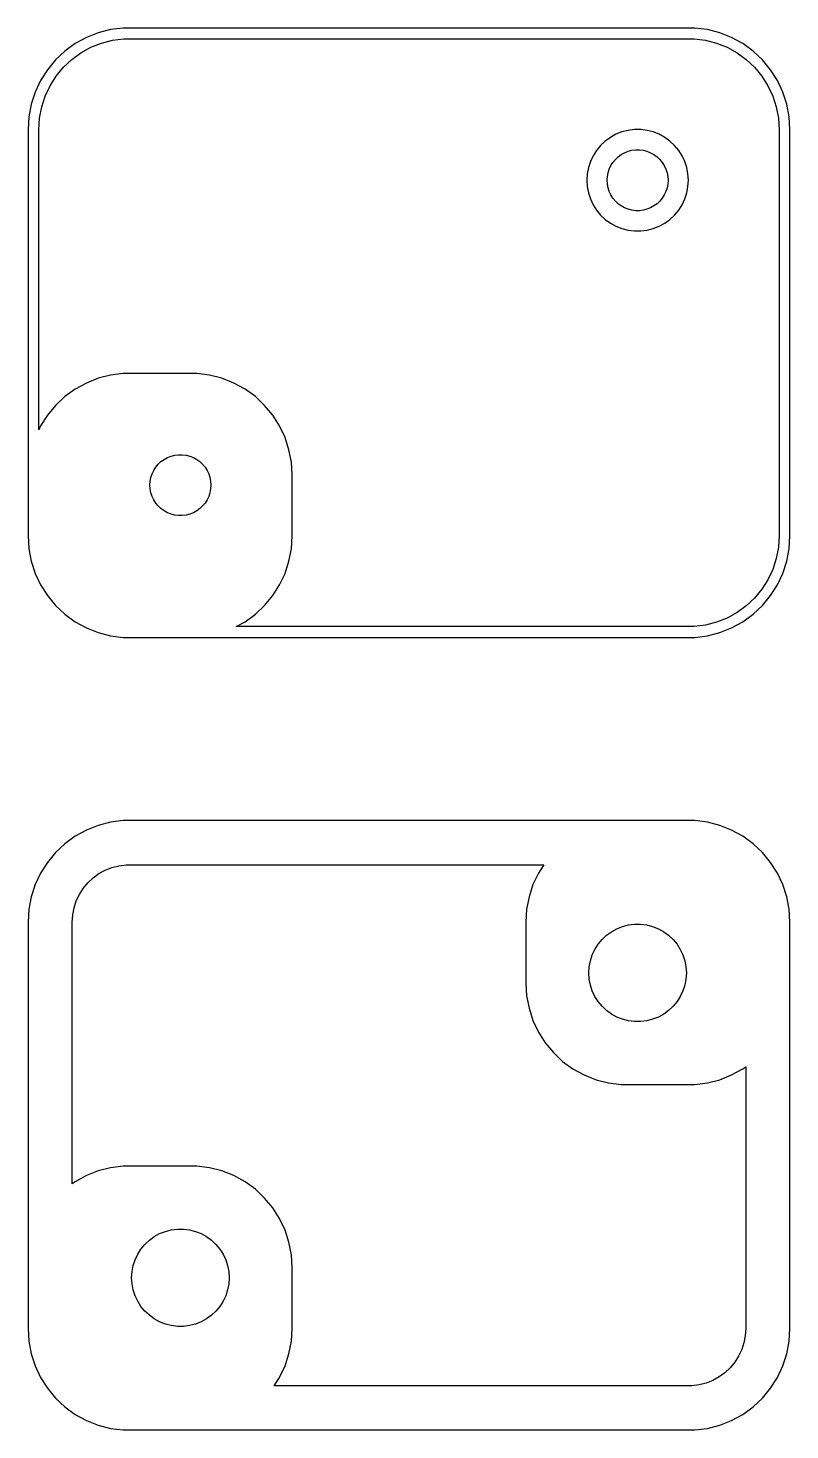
# Model space of a CAD drawing. Header units: metres. Extents: x -19 to 19, y 180 to 366.
# Drawn here: x -18.8 to 18.8, y 180 to 249 of the extents above; entities that cross this region are included whole.
import ezdxf

# ---------------------------------------------------------------- set-up
doc = ezdxf.new("R2010")
doc.units = ezdxf.units.M

msp = doc.modelspace()

# ---------------------------------------------------------------- linework, layer by layer
for p, q in [((-15.8789, 248.524), (-16.4291, 248.222)), ((-15.2951, 248.755), (-15.8789, 248.524)), ((-14.6869, 248.911), (-15.2951, 248.755)), ((-15.1308, 248.25), (-14.5873, 248.389)), ((-14.0639, 248.99), (-14.6869, 248.911)), ((-14.5873, 248.389), (-14.0306, 248.46)), ((14.0639, 248.99), (-14.0639, 248.99)), ((-14.0306, 248.46), (14.0306, 248.46)), ((14.0306, 248.46), (14.5873, 248.389)), ((14.6869, 248.911), (14.0639, 248.99)), ((14.5873, 248.389), (15.1308, 248.25)), ((15.2951, 248.755), (14.6869, 248.911)), ((15.8789, 248.524), (15.2951, 248.755)), ((16.4291, 248.222), (15.8789, 248.524)), ((-16.9371, 247.853), (-17.3948, 247.423)), ((-16.4291, 248.222), (-16.9371, 247.853)), ((-16.5983, 247.443), (-16.1444, 247.773)), ((-16.1444, 247.773), (-15.6526, 248.043)), ((-15.6526, 248.043), (-15.1308, 248.25)), ((15.1308, 248.25), (15.6526, 248.043)), ((15.6526, 248.043), (16.1444, 247.773)), ((16.1444, 247.773), (16.5983, 247.443)), ((16.9371, 247.853), (16.4291, 248.222)), ((17.3948, 247.423), (16.9371, 247.853)), ((-17.3948, 247.423), (-17.7951, 246.939)), ((-17.3651, 246.627), (-17.0074, 247.059)), ((-17.0074, 247.059), (-16.5983, 247.443)), ((16.5983, 247.443), (17.0074, 247.059)), ((17.0074, 247.059), (17.3651, 246.627)), ((17.7951, 246.939), (17.3948, 247.423)), ((-18.1315, 246.409), (-18.3989, 245.841)), ((-17.7951, 246.939), (-18.1315, 246.409)), ((-17.6658, 246.153), (-17.3651, 246.627)), ((17.3651, 246.627), (17.6658, 246.153)), ((18.1315, 246.409), (17.7951, 246.939)), ((18.3989, 245.841), (18.1315, 246.409)), ((-18.3989, 245.841), (-18.5929, 245.243)), ((-18.0782, 245.111), (-17.9047, 245.645)), ((-17.9047, 245.645), (-17.6658, 246.153)), ((17.6658, 246.153), (17.9047, 245.645)), ((17.9047, 245.645), (18.0782, 245.111)), ((18.5929, 245.243), (18.3989, 245.841)), ((-18.5929, 245.243), (-18.7106, 244.627)), ((-18.1833, 244.56), (-18.0782, 245.111)), ((18.0782, 245.111), (18.1833, 244.56)), ((18.7106, 244.627), (18.5929, 245.243)), ((-18.7106, 244.627), (-18.75, 244)), ((-18.2185, 244), (-18.1833, 244.56)), ((18.1833, 244.56), (18.2185, 244)), ((18.75, 244), (18.7106, 244.627)), ((-18.75, 244), (-18.75, 224)), ((-18.2185, 229.224), (-18.2185, 244)), ((9.91043, 243.611), (9.65643, 243.426)), ((10.1855, 243.762), (9.91043, 243.611)), ((10.4774, 243.878), (10.1855, 243.762)), ((10.7815, 243.956), (10.4774, 243.878)), ((11.093, 243.995), (10.7815, 243.956)), ((11.407, 243.995), (11.093, 243.995)), ((11.7184, 243.956), (11.407, 243.995)), ((12.0225, 243.878), (11.7184, 243.956)), ((12.3144, 243.762), (12.0225, 243.878)), ((12.5896, 243.611), (12.3144, 243.762)), ((12.8436, 243.426), (12.5896, 243.611)), ((18.2185, 244), (18.2185, 224)), ((18.75, 224), (18.75, 244)), ((9.22745, 242.969), (9.05922, 242.704)), ((9.42757, 243.211), (9.22745, 242.969)), ((9.65643, 243.426), (9.42757, 243.211)), ((10.4463, 242.766), (10.6113, 242.857)), ((10.6113, 242.857), (10.7865, 242.927)), ((10.7865, 242.927), (10.9689, 242.973)), ((10.9689, 242.973), (11.1558, 242.997)), ((11.1558, 242.997), (11.3442, 242.997)), ((11.3442, 242.997), (11.5311, 242.973)), ((11.5311, 242.973), (11.7135, 242.927)), ((11.7135, 242.927), (11.8887, 242.857)), ((11.8887, 242.857), (12.0537, 242.766)), ((13.0724, 243.211), (12.8436, 243.426)), ((13.2725, 242.969), (13.0724, 243.211)), ((13.4408, 242.704), (13.2725, 242.969)), ((8.82854, 242.122), (8.7697, 241.813)), ((8.92555, 242.42), (8.82854, 242.122)), ((9.05922, 242.704), (8.92555, 242.42)), ((9.85533, 242.052), (9.93553, 242.223)), ((9.93553, 242.223), (10.0365, 242.382)), ((10.0365, 242.382), (10.1565, 242.527)), ((10.1565, 242.527), (10.2939, 242.656)), ((10.2939, 242.656), (10.4463, 242.766)), ((12.0537, 242.766), (12.2061, 242.656)), ((12.2061, 242.656), (12.3434, 242.527)), ((12.3434, 242.527), (12.4635, 242.382)), ((12.4635, 242.382), (12.5645, 242.223)), ((12.5645, 242.223), (12.6447, 242.052)), ((13.5744, 242.42), (13.4408, 242.704)), ((13.6714, 242.122), (13.5744, 242.42)), ((13.7303, 241.813), (13.6714, 242.122)), ((8.7697, 241.813), (8.75, 241.5)), ((8.75, 241.5), (8.7697, 241.187)), ((9.75, 241.5), (9.76183, 241.688)), ((9.76183, 241.312), (9.75, 241.5)), ((9.76183, 241.688), (9.79712, 241.873)), ((9.79712, 241.873), (9.85533, 242.052)), ((12.6447, 242.052), (12.7029, 241.873)), ((12.7029, 241.873), (12.7382, 241.688)), ((12.7382, 241.688), (12.75, 241.5)), ((12.75, 241.5), (12.7382, 241.312)), ((13.75, 241.5), (13.7303, 241.813)), ((13.7303, 241.187), (13.75, 241.5)), ((8.7697, 241.187), (8.82854, 240.878)), ((8.82854, 240.878), (8.92555, 240.58)), ((9.79712, 241.127), (9.76183, 241.312)), ((9.85533, 240.948), (9.79712, 241.127)), ((9.93553, 240.777), (9.85533, 240.948)), ((10.0365, 240.618), (9.93553, 240.777)), ((12.5645, 240.777), (12.4635, 240.618)), ((12.6447, 240.948), (12.5645, 240.777)), ((12.7029, 241.127), (12.6447, 240.948)), ((12.7382, 241.312), (12.7029, 241.127)), ((13.5744, 240.58), (13.6714, 240.878)), ((13.6714, 240.878), (13.7303, 241.187)), ((8.92555, 240.58), (9.05922, 240.296)), ((9.05922, 240.296), (9.22745, 240.031)), ((10.1565, 240.473), (10.0365, 240.618)), ((10.2939, 240.344), (10.1565, 240.473)), ((10.4463, 240.234), (10.2939, 240.344)), ((10.6113, 240.143), (10.4463, 240.234)), ((10.7865, 240.073), (10.6113, 240.143)), ((10.9689, 240.027), (10.7865, 240.073)), ((11.7135, 240.073), (11.5311, 240.027)), ((11.8887, 240.143), (11.7135, 240.073)), ((12.0537, 240.234), (11.8887, 240.143)), ((12.2061, 240.344), (12.0537, 240.234)), ((12.3434, 240.473), (12.2061, 240.344)), ((12.4635, 240.618), (12.3434, 240.473)), ((13.2725, 240.031), (13.4408, 240.296)), ((13.4408, 240.296), (13.5744, 240.58)), ((9.22745, 240.031), (9.42757, 239.789)), ((9.42757, 239.789), (9.65643, 239.574)), ((9.65643, 239.574), (9.91043, 239.389)), ((9.91043, 239.389), (10.1855, 239.238)), ((11.1558, 240.003), (10.9689, 240.027)), ((11.3442, 240.003), (11.1558, 240.003)), ((11.5311, 240.027), (11.3442, 240.003)), ((12.3144, 239.238), (12.5896, 239.389)), ((12.5896, 239.389), (12.8436, 239.574)), ((12.8436, 239.574), (13.0724, 239.789)), ((13.0724, 239.789), (13.2725, 240.031)), ((10.1855, 239.238), (10.4774, 239.122)), ((10.4774, 239.122), (10.7815, 239.044)), ((10.7815, 239.044), (11.093, 239.005)), ((11.093, 239.005), (11.407, 239.005)), ((11.407, 239.005), (11.7184, 239.044)), ((11.7184, 239.044), (12.0225, 239.122)), ((12.0225, 239.122), (12.3144, 239.238)), ((-14.6869, 231.911), (-15.2951, 231.755)), ((-14.0639, 231.99), (-14.6869, 231.911)), ((-10.436, 231.99), (-14.0639, 231.99)), ((-9.81308, 231.911), (-10.436, 231.99)), ((-9.20491, 231.755), (-9.81308, 231.911)), ((-16.4291, 231.222), (-16.9371, 230.853)), ((-15.8789, 231.524), (-16.4291, 231.222)), ((-15.2951, 231.755), (-15.8789, 231.524)), ((-8.62109, 231.524), (-9.20491, 231.755)), ((-8.07086, 231.222), (-8.62109, 231.524)), ((-7.56287, 230.853), (-8.07086, 231.222)), ((-17.3948, 230.423), (-17.7951, 229.939)), ((-16.9371, 230.853), (-17.3948, 230.423)), ((-7.10515, 230.423), (-7.56287, 230.853)), ((-6.70491, 229.939), (-7.10515, 230.423)), ((-17.7951, 229.939), (-18.1315, 229.409)), ((-6.36845, 229.409), (-6.70491, 229.939)), ((-18.1315, 229.409), (-18.2185, 229.224)), ((-6.1011, 228.841), (-6.36845, 229.409)), ((-5.90707, 228.243), (-6.1011, 228.841)), ((-12.3434, 227.527), (-12.2061, 227.656)), ((-12.2061, 227.656), (-12.0537, 227.766)), ((-12.0537, 227.766), (-11.8887, 227.857)), ((-11.8887, 227.857), (-11.7135, 227.927)), ((-11.7135, 227.927), (-11.5311, 227.973)), ((-11.5311, 227.973), (-11.3442, 227.997)), ((-11.3442, 227.997), (-11.1558, 227.997)), ((-11.1558, 227.997), (-10.9689, 227.973)), ((-10.9689, 227.973), (-10.7865, 227.927)), ((-10.7865, 227.927), (-10.6113, 227.857)), ((-10.6113, 227.857), (-10.4463, 227.766)), ((-10.4463, 227.766), (-10.2939, 227.656)), ((-10.2939, 227.656), (-10.1565, 227.527)), ((-5.78941, 227.627), (-5.90707, 228.243)), ((-12.7029, 226.873), (-12.6447, 227.052)), ((-12.6447, 227.052), (-12.5645, 227.223)), ((-12.5645, 227.223), (-12.4635, 227.382)), ((-12.4635, 227.382), (-12.3434, 227.527)), ((-10.1565, 227.527), (-10.0365, 227.382)), ((-10.0365, 227.382), (-9.93553, 227.223)), ((-9.93553, 227.223), (-9.85533, 227.052)), ((-9.85533, 227.052), (-9.79712, 226.873)), ((-5.75, 227), (-5.78941, 227.627)), ((-5.75, 224), (-5.75, 227)), ((-12.75, 226.5), (-12.7382, 226.688)), ((-12.7382, 226.312), (-12.75, 226.5)), ((-12.7382, 226.688), (-12.7029, 226.873)), ((-12.7029, 226.127), (-12.7382, 226.312)), ((-9.79712, 226.873), (-9.76183, 226.688)), ((-9.76183, 226.312), (-9.79712, 226.127)), ((-9.76183, 226.688), (-9.75, 226.5)), ((-9.75, 226.5), (-9.76183, 226.312)), ((-12.6447, 225.948), (-12.7029, 226.127)), ((-12.5645, 225.777), (-12.6447, 225.948)), ((-12.4635, 225.618), (-12.5645, 225.777)), ((-12.3434, 225.473), (-12.4635, 225.618)), ((-10.0365, 225.618), (-10.1565, 225.473)), ((-9.93553, 225.777), (-10.0365, 225.618)), ((-9.85533, 225.948), (-9.93553, 225.777)), ((-9.79712, 226.127), (-9.85533, 225.948)), ((-12.2061, 225.344), (-12.3434, 225.473)), ((-12.0537, 225.234), (-12.2061, 225.344)), ((-11.8887, 225.143), (-12.0537, 225.234)), ((-11.7135, 225.073), (-11.8887, 225.143)), ((-11.5311, 225.027), (-11.7135, 225.073)), ((-11.3442, 225.003), (-11.5311, 225.027)), ((-11.1558, 225.003), (-11.3442, 225.003)), ((-10.9689, 225.027), (-11.1558, 225.003)), ((-10.7865, 225.073), (-10.9689, 225.027)), ((-10.6113, 225.143), (-10.7865, 225.073)), ((-10.4463, 225.234), (-10.6113, 225.143)), ((-10.2939, 225.344), (-10.4463, 225.234)), ((-10.1565, 225.473), (-10.2939, 225.344)), ((-18.75, 224), (-18.7106, 223.373)), ((-5.78941, 223.373), (-5.75, 224)), ((18.2185, 224), (18.1833, 223.44)), ((18.7106, 223.373), (18.75, 224)), ((-18.7106, 223.373), (-18.5929, 222.757)), ((-5.90707, 222.757), (-5.78941, 223.373)), ((18.0782, 222.889), (17.9047, 222.355)), ((18.1833, 223.44), (18.0782, 222.889)), ((18.5929, 222.757), (18.7106, 223.373)), ((-18.5929, 222.757), (-18.3989, 222.159)), ((-18.3989, 222.159), (-18.1315, 221.591)), ((-6.36845, 221.591), (-6.1011, 222.159)), ((-6.1011, 222.159), (-5.90707, 222.757)), ((17.9047, 222.355), (17.6658, 221.847)), ((18.1315, 221.591), (18.3989, 222.159)), ((18.3989, 222.159), (18.5929, 222.757)), ((-18.1315, 221.591), (-17.7951, 221.061)), ((-6.70491, 221.061), (-6.36845, 221.591)), ((17.6658, 221.847), (17.3651, 221.373)), ((17.7951, 221.061), (18.1315, 221.591)), ((-17.7951, 221.061), (-17.3948, 220.577)), ((-7.10515, 220.577), (-6.70491, 221.061)), ((17.0074, 220.941), (16.5983, 220.557)), ((17.3651, 221.373), (17.0074, 220.941)), ((17.3948, 220.577), (17.7951, 221.061)), ((-17.3948, 220.577), (-16.9371, 220.147)), ((-16.9371, 220.147), (-16.4291, 219.778)), ((-8.07086, 219.778), (-7.56287, 220.147)), ((-7.56287, 220.147), (-7.10515, 220.577)), ((16.1444, 220.227), (15.6526, 219.957)), ((16.5983, 220.557), (16.1444, 220.227)), ((16.4291, 219.778), (16.9371, 220.147)), ((16.9371, 220.147), (17.3948, 220.577)), ((-16.4291, 219.778), (-15.8789, 219.476)), ((-15.8789, 219.476), (-15.2951, 219.245)), ((-8.50392, 219.54), (-8.07086, 219.778)), ((14.0306, 219.54), (-8.50392, 219.54)), ((14.5873, 219.611), (14.0306, 219.54)), ((15.1308, 219.75), (14.5873, 219.611)), ((15.6526, 219.957), (15.1308, 219.75)), ((15.2951, 219.245), (15.8789, 219.476)), ((15.8789, 219.476), (16.4291, 219.778)), ((-15.2951, 219.245), (-14.6869, 219.089)), ((-14.6869, 219.089), (-14.0639, 219.01)), ((-14.0639, 219.01), (14.0639, 219.01)), ((14.0639, 219.01), (14.6869, 219.089)), ((14.6869, 219.089), (15.2951, 219.245)), ((-15.2951, 209.755), (-15.8789, 209.524)), ((-14.6869, 209.911), (-15.2951, 209.755)), ((-14.0639, 209.99), (-14.6869, 209.911)), ((14.0639, 209.99), (-14.0639, 209.99)), ((14.6869, 209.911), (14.0639, 209.99)), ((15.2951, 209.755), (14.6869, 209.911)), ((15.8789, 209.524), (15.2951, 209.755)), ((-16.4291, 209.222), (-16.9371, 208.853)), ((-15.8789, 209.524), (-16.4291, 209.222)), ((16.4291, 209.222), (15.8789, 209.524)), ((16.9371, 208.853), (16.4291, 209.222)), ((-17.3948, 208.423), (-17.7951, 207.939)), ((-16.9371, 208.853), (-17.3948, 208.423)), ((17.3948, 208.423), (16.9371, 208.853)), ((17.7951, 207.939), (17.3948, 208.423)), ((-17.7951, 207.939), (-18.1315, 207.409)), ((-14.9521, 207.555), (-14.6225, 207.685)), ((-14.6225, 207.685), (-14.2791, 207.773)), ((-14.2791, 207.773), (-13.9273, 207.818)), ((-13.9273, 207.818), (6.62805, 207.818)), ((6.62805, 207.818), (6.36845, 207.409)), ((18.1315, 207.409), (17.7951, 207.939)), ((-18.1315, 207.409), (-18.3989, 206.841)), ((-15.8082, 206.933), (-15.5497, 207.175)), ((-15.5497, 207.175), (-15.2628, 207.384)), ((-15.2628, 207.384), (-14.9521, 207.555)), ((6.36845, 207.409), (6.1011, 206.841)), ((18.3989, 206.841), (18.1315, 207.409)), ((-18.3989, 206.841), (-18.5929, 206.243)), ((-16.3751, 206.039), (-16.2242, 206.36)), ((-16.2242, 206.36), (-16.0342, 206.66)), ((-16.0342, 206.66), (-15.8082, 206.933)), ((6.1011, 206.841), (5.90707, 206.243)), ((18.5929, 206.243), (18.3989, 206.841)), ((-18.7106, 205.627), (-18.75, 205)), ((-18.5929, 206.243), (-18.7106, 205.627)), ((-16.5511, 205.354), (-16.4847, 205.702)), ((-16.4847, 205.702), (-16.3751, 206.039)), ((5.78941, 205.627), (5.75, 205)), ((5.90707, 206.243), (5.78941, 205.627)), ((18.7106, 205.627), (18.5929, 206.243)), ((18.75, 205), (18.7106, 205.627)), ((-18.75, 205), (-18.75, 185)), ((-16.5734, 205), (-16.5511, 205.354)), ((-16.5734, 192.117), (-16.5734, 205)), ((5.75, 205), (5.75, 202)), ((10.8003, 204.857), (11.0993, 204.895)), ((11.0993, 204.895), (11.4007, 204.895)), ((11.4007, 204.895), (11.6997, 204.857)), ((18.75, 185), (18.75, 205)), ((9.50047, 204.143), (9.72017, 204.349)), ((9.72017, 204.349), (9.964, 204.526)), ((9.964, 204.526), (10.2281, 204.672)), ((10.2281, 204.672), (10.5083, 204.783)), ((10.5083, 204.783), (10.8003, 204.857)), ((11.6997, 204.857), (11.9916, 204.783)), ((11.9916, 204.783), (12.2719, 204.672)), ((12.2719, 204.672), (12.536, 204.526)), ((12.536, 204.526), (12.7798, 204.349)), ((12.7798, 204.349), (12.9995, 204.143)), ((9.01852, 203.383), (9.14685, 203.656)), ((9.14685, 203.656), (9.30835, 203.911)), ((9.30835, 203.911), (9.50047, 204.143)), ((12.9995, 204.143), (13.1916, 203.911)), ((13.1916, 203.911), (13.3531, 203.656)), ((13.3531, 203.656), (13.4815, 203.383)), ((8.86891, 202.801), (8.9254, 203.097)), ((8.9254, 203.097), (9.01852, 203.383)), ((13.4815, 203.383), (13.5746, 203.097)), ((13.5746, 203.097), (13.6311, 202.801)), ((8.84999, 202.5), (8.86891, 202.801)), ((8.86891, 202.199), (8.84999, 202.5)), ((8.9254, 201.903), (8.86891, 202.199)), ((13.6311, 202.199), (13.5746, 201.903)), ((13.6311, 202.801), (13.65, 202.5)), ((13.65, 202.5), (13.6311, 202.199)), ((5.75, 202), (5.78941, 201.373)), ((9.01852, 201.617), (8.9254, 201.903)), ((9.14685, 201.344), (9.01852, 201.617)), ((13.4815, 201.617), (13.3531, 201.344)), ((13.5746, 201.903), (13.4815, 201.617)), ((5.78941, 201.373), (5.90707, 200.757)), ((5.90707, 200.757), (6.1011, 200.159)), ((9.30835, 201.089), (9.14685, 201.344)), ((9.50047, 200.857), (9.30835, 201.089)), ((9.72017, 200.651), (9.50047, 200.857)), ((12.9995, 200.857), (12.7798, 200.651)), ((13.1916, 201.089), (12.9995, 200.857)), ((13.3531, 201.344), (13.1916, 201.089)), ((6.1011, 200.159), (6.36845, 199.591)), ((9.964, 200.474), (9.72017, 200.651)), ((10.2281, 200.328), (9.964, 200.474)), ((10.5083, 200.217), (10.2281, 200.328)), ((10.8003, 200.143), (10.5083, 200.217)), ((11.0993, 200.105), (10.8003, 200.143)), ((11.4007, 200.105), (11.0993, 200.105)), ((11.6997, 200.143), (11.4007, 200.105)), ((11.9916, 200.217), (11.6997, 200.143)), ((12.2719, 200.328), (11.9916, 200.217)), ((12.536, 200.474), (12.2719, 200.328)), ((12.7798, 200.651), (12.536, 200.474)), ((6.36845, 199.591), (6.70491, 199.061)), ((6.70491, 199.061), (7.10515, 198.577)), ((7.10515, 198.577), (7.56287, 198.147)), ((7.56287, 198.147), (8.07086, 197.778)), ((8.07086, 197.778), (8.62109, 197.476)), ((8.62109, 197.476), (9.20491, 197.245)), ((15.2951, 197.245), (15.8789, 197.476)), ((15.8789, 197.476), (16.4291, 197.778)), ((16.4291, 197.778), (16.5734, 197.883)), ((16.5734, 197.883), (16.5734, 185)), ((9.20491, 197.245), (9.81308, 197.089)), ((9.81308, 197.089), (10.436, 197.01)), ((10.436, 197.01), (14.0639, 197.01)), ((14.0639, 197.01), (14.6869, 197.089)), ((14.6869, 197.089), (15.2951, 197.245)), ((-15.8789, 192.524), (-16.4291, 192.222)), ((-15.2951, 192.755), (-15.8789, 192.524)), ((-14.6869, 192.911), (-15.2951, 192.755)), ((-14.0639, 192.99), (-14.6869, 192.911)), ((-10.436, 192.99), (-14.0639, 192.99)), ((-9.81308, 192.911), (-10.436, 192.99)), ((-9.20491, 192.755), (-9.81308, 192.911)), ((-8.62109, 192.524), (-9.20491, 192.755)), ((-8.07086, 192.222), (-8.62109, 192.524)), ((-16.4291, 192.222), (-16.5734, 192.117)), ((-7.56287, 191.853), (-8.07086, 192.222)), ((-7.10515, 191.423), (-7.56287, 191.853)), ((-6.70491, 190.939), (-7.10515, 191.423)), ((-6.36845, 190.409), (-6.70491, 190.939)), ((-6.1011, 189.841), (-6.36845, 190.409)), ((-12.2719, 189.672), (-11.9916, 189.783)), ((-11.9916, 189.783), (-11.6997, 189.857)), ((-11.6997, 189.857), (-11.4007, 189.895)), ((-11.4007, 189.895), (-11.0993, 189.895)), ((-11.0993, 189.895), (-10.8003, 189.857)), ((-10.8003, 189.857), (-10.5083, 189.783)), ((-10.5083, 189.783), (-10.2281, 189.672)), ((-5.90707, 189.243), (-6.1011, 189.841)), ((-13.1916, 188.911), (-12.9995, 189.143)), ((-12.9995, 189.143), (-12.7798, 189.349)), ((-12.7798, 189.349), (-12.536, 189.526)), ((-12.536, 189.526), (-12.2719, 189.672)), ((-10.2281, 189.672), (-9.964, 189.526)), ((-9.964, 189.526), (-9.72017, 189.349)), ((-9.72017, 189.349), (-9.50047, 189.143)), ((-9.50047, 189.143), (-9.30835, 188.911)), ((-5.78941, 188.627), (-5.90707, 189.243)), ((-13.5746, 188.097), (-13.4815, 188.383)), ((-13.4815, 188.383), (-13.3531, 188.656)), ((-13.3531, 188.656), (-13.1916, 188.911)), ((-9.30835, 188.911), (-9.14685, 188.656)), ((-9.14685, 188.656), (-9.01852, 188.383)), ((-9.01852, 188.383), (-8.9254, 188.097)), ((-5.75, 188), (-5.78941, 188.627)), ((-13.65, 187.5), (-13.6311, 187.801)), ((-13.6311, 187.801), (-13.5746, 188.097)), ((-8.9254, 188.097), (-8.86891, 187.801)), ((-8.86891, 187.801), (-8.84999, 187.5)), ((-5.75, 185), (-5.75, 188)), ((-13.6311, 187.199), (-13.65, 187.5)), ((-13.5746, 186.903), (-13.6311, 187.199)), ((-8.86891, 187.199), (-8.9254, 186.903)), ((-8.84999, 187.5), (-8.86891, 187.199)), ((-13.4815, 186.617), (-13.5746, 186.903)), ((-13.3531, 186.344), (-13.4815, 186.617)), ((-13.1916, 186.089), (-13.3531, 186.344)), ((-9.14685, 186.344), (-9.30835, 186.089)), ((-9.01852, 186.617), (-9.14685, 186.344)), ((-8.9254, 186.903), (-9.01852, 186.617)), ((-12.9995, 185.857), (-13.1916, 186.089)), ((-12.7798, 185.651), (-12.9995, 185.857)), ((-12.536, 185.474), (-12.7798, 185.651)), ((-9.72017, 185.651), (-9.964, 185.474)), ((-9.50047, 185.857), (-9.72017, 185.651)), ((-9.30835, 186.089), (-9.50047, 185.857)), ((-18.75, 185), (-18.7106, 184.373)), ((-12.2719, 185.328), (-12.536, 185.474)), ((-11.9916, 185.217), (-12.2719, 185.328)), ((-11.6997, 185.143), (-11.9916, 185.217)), ((-11.4007, 185.105), (-11.6997, 185.143)), ((-11.0993, 185.105), (-11.4007, 185.105)), ((-10.8003, 185.143), (-11.0993, 185.105)), ((-10.5083, 185.217), (-10.8003, 185.143)), ((-10.2281, 185.328), (-10.5083, 185.217)), ((-9.964, 185.474), (-10.2281, 185.328)), ((-5.78941, 184.373), (-5.75, 185)), ((16.5734, 185), (16.5511, 184.646)), ((18.7106, 184.373), (18.75, 185)), ((-18.7106, 184.373), (-18.5929, 183.757)), ((-5.90707, 183.757), (-5.78941, 184.373)), ((16.4847, 184.298), (16.3751, 183.961)), ((16.5511, 184.646), (16.4847, 184.298)), ((18.5929, 183.757), (18.7106, 184.373)), ((-18.5929, 183.757), (-18.3989, 183.159)), ((-6.1011, 183.159), (-5.90707, 183.757)), ((16.2242, 183.64), (16.0342, 183.34)), ((16.3751, 183.961), (16.2242, 183.64)), ((18.3989, 183.159), (18.5929, 183.757)), ((-18.3989, 183.159), (-18.1315, 182.591)), ((-6.36845, 182.591), (-6.1011, 183.159)), ((15.5497, 182.825), (15.2628, 182.616)), ((15.8082, 183.067), (15.5497, 182.825)), ((16.0342, 183.34), (15.8082, 183.067)), ((18.1315, 182.591), (18.3989, 183.159)), ((-18.1315, 182.591), (-17.7951, 182.061)), ((-6.62805, 182.182), (-6.36845, 182.591)), ((13.9273, 182.182), (-6.62805, 182.182)), ((14.2791, 182.227), (13.9273, 182.182)), ((14.6225, 182.315), (14.2791, 182.227)), ((14.9521, 182.445), (14.6225, 182.315)), ((15.2628, 182.616), (14.9521, 182.445)), ((17.7951, 182.061), (18.1315, 182.591)), ((-17.7951, 182.061), (-17.3948, 181.577)), ((-17.3948, 181.577), (-16.9371, 181.147)), ((16.9371, 181.147), (17.3948, 181.577)), ((17.3948, 181.577), (17.7951, 182.061)), ((-16.9371, 181.147), (-16.4291, 180.778)), ((-16.4291, 180.778), (-15.8789, 180.476)), ((15.8789, 180.476), (16.4291, 180.778)), ((16.4291, 180.778), (16.9371, 181.147)), ((-15.8789, 180.476), (-15.2951, 180.245)), ((-15.2951, 180.245), (-14.6869, 180.089)), ((-14.6869, 180.089), (-14.0639, 180.01)), ((14.0639, 180.01), (14.6869, 180.089)), ((14.6869, 180.089), (15.2951, 180.245)), ((15.2951, 180.245), (15.8789, 180.476)), ((-14.0639, 180.01), (14.0639, 180.01))]:
    msp.add_line(p, q)

doc.saveas('drawing.dxf')
